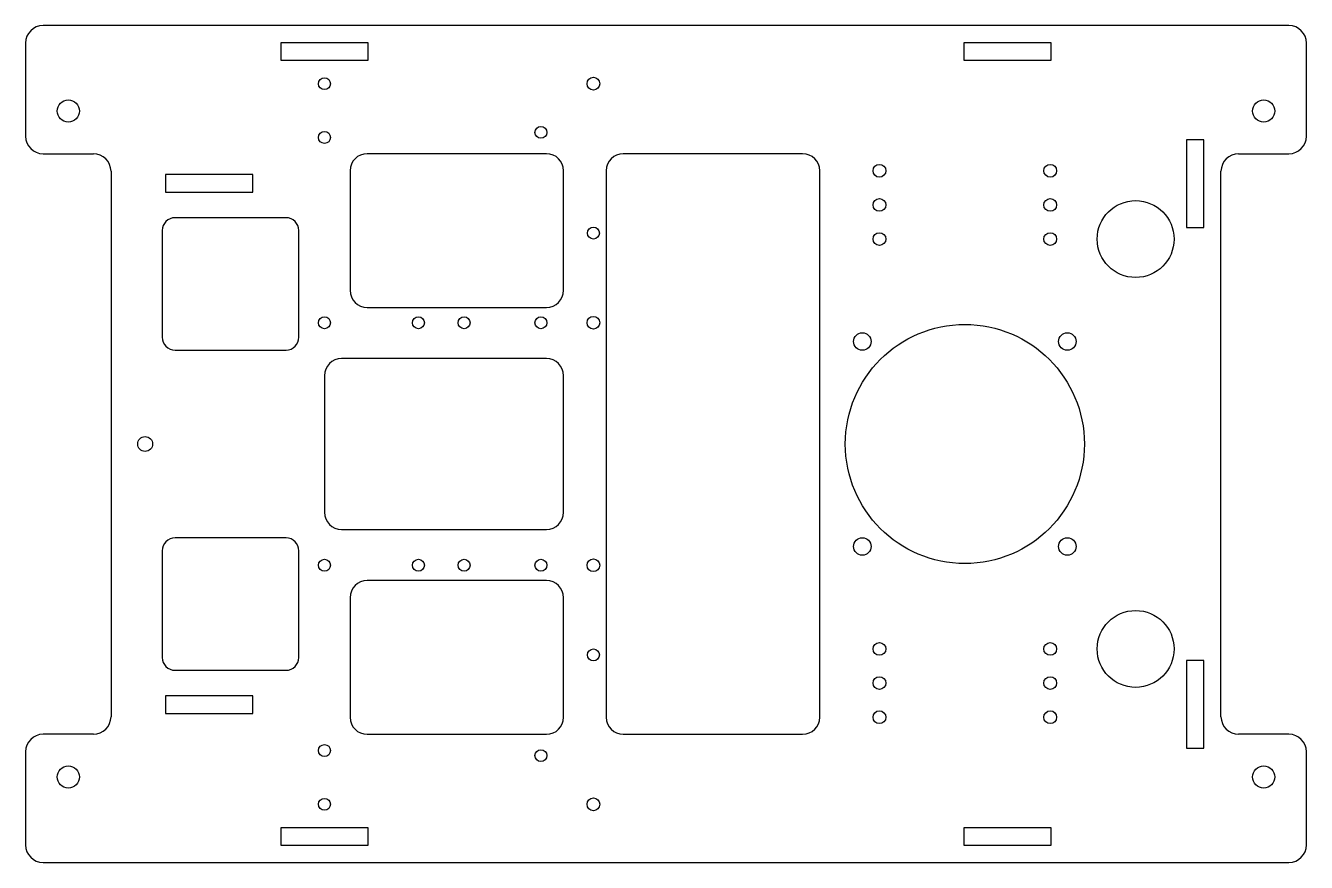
# Model space of a CAD drawing. Header units: millimetres. Extents: x 0 to 300, y -196 to 0.
import ezdxf

# ---------------------------------------------------------------- set-up
doc = ezdxf.new("R2010")
doc.units = ezdxf.units.MM

msp = doc.modelspace()

# ---------------------------------------------------------------- linework, layer by layer
at = {"color": 7, "linetype": 'Continuous', "lineweight": 25}
for p, q in [((295.89, 0), (4.11, 0)), ((0, -4.11), (0, -25.89)), ((80.25, -4), (59.75, -4)), ((59.75, -4), (59.75, -8.1)), ((80.25, -8.1), (80.25, -4)), ((240.25, -4), (219.75, -4)), ((219.75, -4), (219.75, -8.1)), ((240.25, -8.1), (240.25, -4)), ((300, -25.89), (300, -4.11)), ((59.75, -8.1), (80.25, -8.1)), ((219.75, -8.1), (240.25, -8.1)), ((276, -26.75), (271.9, -26.75)), ((271.9, -26.75), (271.9, -47.25)), ((276, -47.25), (276, -26.75)), ((4.11, -30), (15.89, -30)), ((122, -30), (80, -30)), ((182, -30), (140, -30)), ((284.11, -30), (295.89, -30)), ((20, -34.11), (20, -161.89)), ((53.25, -34.9), (32.75, -34.9)), ((32.75, -34.9), (32.75, -39)), ((53.25, -39), (53.25, -34.9)), ((76, -34), (76, -62)), ((126, -62), (126, -34)), ((136, -34), (136, -162)), ((186, -162), (186, -34)), ((280, -161.89), (280, -34.11)), ((32.75, -39), (53.25, -39)), ((61, -45), (35, -45)), ((32, -48), (32, -73)), ((64, -73), (64, -48)), ((271.9, -47.25), (276, -47.25)), ((80, -66), (122, -66)), ((35, -76), (61, -76)), ((122, -78), (74, -78)), ((70, -82), (70, -114)), ((126, -114), (126, -82)), ((61, -120), (35, -120)), ((74, -118), (122, -118)), ((32, -123), (32, -148)), ((64, -148), (64, -123)), ((122, -130), (80, -130)), ((76, -134), (76, -162)), ((126, -162), (126, -134)), ((276, -148.75), (271.9, -148.75)), ((271.9, -148.75), (271.9, -169.25)), ((276, -169.25), (276, -148.75)), ((35, -151), (61, -151)), ((53.25, -157), (32.75, -157)), ((32.75, -157), (32.75, -161.1)), ((53.25, -161.1), (53.25, -157)), ((32.75, -161.1), (53.25, -161.1)), ((15.89, -166), (4.11, -166)), ((80, -166), (122, -166)), ((140, -166), (182, -166)), ((295.89, -166), (284.11, -166)), ((0, -170.11), (0, -191.89)), ((271.9, -169.25), (276, -169.25)), ((300, -191.89), (300, -170.11)), ((80.25, -187.9), (59.75, -187.9)), ((59.75, -187.9), (59.75, -192)), ((80.25, -192), (80.25, -187.9)), ((240.25, -187.9), (219.75, -187.9)), ((219.75, -187.9), (219.75, -192)), ((240.25, -192), (240.25, -187.9)), ((59.75, -192), (80.25, -192)), ((219.75, -192), (240.25, -192)), ((4.11, -196), (295.89, -196))]:
    msp.add_line(p, q, dxfattribs=at)
for centre, radius in [((70, -13.6), 1.4), ((133, -13.6), 1.49), ((10, -20), 2.6), ((290, -20), 2.6), ((120.7, -25), 1.4), ((70, -26.2), 1.4), ((200, -34), 1.5), ((240, -34), 1.5), ((200, -42), 1.5), ((240, -42), 1.5), ((260, -50), 9), ((133, -48.6), 1.4), ((200, -50), 1.5), ((240, -50), 1.5), ((70, -69.6), 1.4), ((92, -69.6), 1.4), ((102.7, -69.6), 1.4), ((120.7, -69.6), 1.4), ((133, -69.6), 1.48), ((220, -98), 28), ((196, -74), 2.05), ((244, -74), 2.05), ((28, -98), 1.75), ((196, -122), 2.05), ((244, -122), 2.05), ((70, -126.4), 1.4), ((92, -126.4), 1.4), ((102.7, -126.4), 1.4), ((120.7, -126.4), 1.4), ((133, -126.4), 1.48), ((260, -146), 9), ((133, -147.4), 1.4), ((200, -146), 1.5), ((240, -146), 1.5), ((200, -154), 1.5), ((240, -154), 1.5), ((200, -162), 1.5), ((240, -162), 1.5), ((70, -169.8), 1.4), ((120.7, -171), 1.4), ((10, -176), 2.6), ((290, -176), 2.6), ((70, -182.4), 1.4), ((133, -182.4), 1.49)]:
    msp.add_circle(centre, radius, dxfattribs=at)
for centre, radius, start, end in [((4.11, -4.11), 4.11, 90, 180), ((295.89, -4.11), 4.11, 0, 90), ((4.11, -25.89), 4.11, 180, 270), ((295.89, -25.89), 4.11, 270, 0), ((15.89, -34.11), 4.11, 0, 90), ((80, -34), 4, 90, 180), ((122, -34), 4, 0, 90), ((140, -34), 4, 90, 180), ((182, -34), 4, 0, 90), ((284.11, -34.11), 4.11, 90, 180), ((35, -48), 3, 90, 180), ((61, -48), 3, 0, 90), ((80, -62), 4, 180, 270), ((122, -62), 4, 270, 0), ((35, -73), 3, 180, 270), ((61, -73), 3, 270, 0), ((74, -82), 4, 90, 180), ((122, -82), 4, 0, 90), ((74, -114), 4, 180, 270), ((122, -114), 4, 270, 0), ((35, -123), 3, 90, 180), ((61, -123), 3, 0, 90), ((80, -134), 4, 90, 180), ((122, -134), 4, 0, 90), ((35, -148), 3, 180, 270), ((61, -148), 3, 270, 0), ((15.89, -161.89), 4.11, 270, 0), ((80, -162), 4, 180, 270), ((122, -162), 4, 270, 0), ((140, -162), 4, 180, 270), ((182, -162), 4, 270, 0), ((284.11, -161.89), 4.11, 180, 270), ((4.11, -170.11), 4.11, 90, 180), ((295.89, -170.11), 4.11, 0, 90), ((4.11, -191.89), 4.11, 180, 270), ((295.89, -191.89), 4.11, 270, 0)]:
    msp.add_arc(centre, radius, start, end, dxfattribs=at)

doc.saveas('drawing.dxf')
